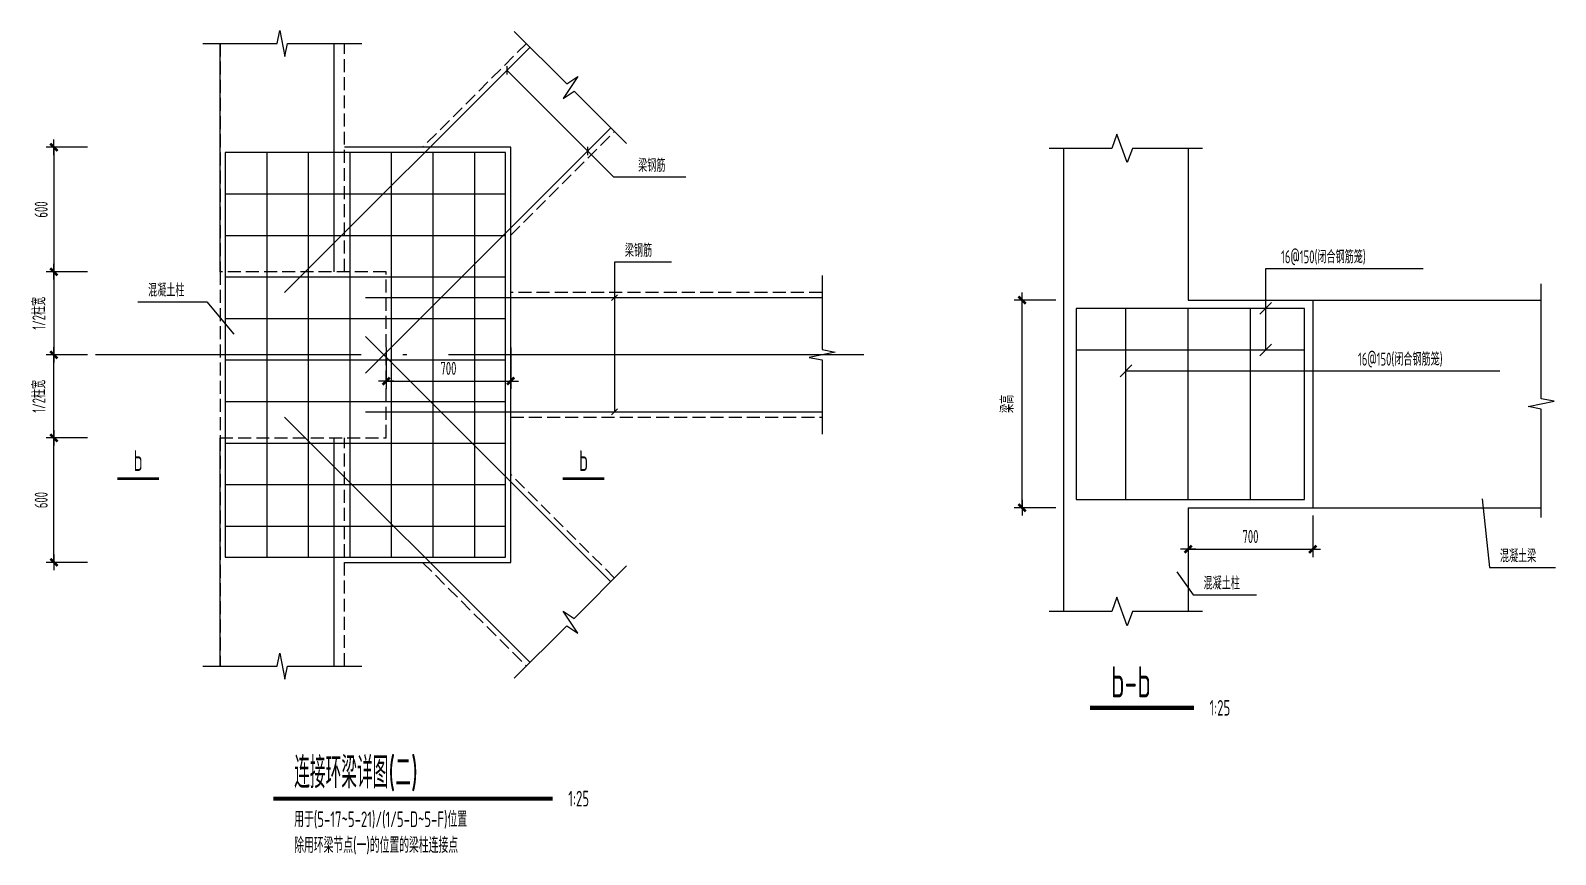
# Model space of a CAD drawing. Extents: x -469675 to 2400000, y -476501 to 2085364.
# Drawn here: x 711619 to 718964, y 458772 to 462742 of the extents above; entities that cross this region are included whole.
import ezdxf
from ezdxf.enums import TextEntityAlignment as Align

# ---------------------------------------------------------------- set-up
doc = ezdxf.new("R2010")
doc.units = 0
doc.header["$LTSCALE"] = 1000
doc.header["$MEASUREMENT"] = 0
doc.linetypes.add('DASH', pattern=[0.35, 0.25, -0.1])
doc.linetypes.add('DOTE', pattern=[2.42, 2, -0.2, 0.02, -0.2])
doc.layers.get('0').update_dxf_attribs({"linetype": 'CONTINUOUS', "lineweight": 20})
doc.layers.get('Defpoints').update_dxf_attribs({"linetype": 'CONTINUOUS'})
for name, color, linetype in [('C-AXIS_DOTE', 1, 'DOTE'), ('C-BEAM', 4, 'DASH'), ('C-COLU', 2, 'CONTINUOUS'), ('C-COLU_UNDER', 6, 'DASH'), ('C-DETAIL', 3, 'CONTINUOUS'), ('C-DETAIL_DIM', 3, 'CONTINUOUS'), ('C-DETAIL_REIN', 40, 'CONTINUOUS'), ('C-DETAIL_TEXT', 4, 'CONTINUOUS'), ('C-LAYER2', 3, 'CONTINUOUS'), ('C-PLAN_SECMK', 4, 'CONTINUOUS'), ('C-PLAN_TEXT', 3, 'CONTINUOUS'), ('C-WALL', 2, 'CONTINUOUS')]:
    doc.layers.add(name, color=color, linetype=linetype)
doc.styles.add('DIM_FONT', font='gbxwxt.shx', dxfattribs={"width": 0.7, "bigfont": 'gbhzfs.shx'})
doc.styles.add('GBSTYLE', font='gbxwxt.shx', dxfattribs={"width": 0.7, "bigfont": 'gbhzfs.shx'})
doc.dimstyles.new('XB DIMN25', dxfattribs={"dimscale": 0.25, "dimtxt": 250, "dimasz": 1, "dimexe": 150, "dimexo": 150, "dimgap": 120, "dimtad": 1, "dimdec": 0, "dimzin": 0, "dimdsep": 46, "dimtxsty": 'DIM_FONT', "dimblk": '_dimx', "dimcen": 0.09, "dimclrd": 3, "dimclre": 3, "dimclrt": 7, "dimazin": 0, "dimtfac": 1, "dimtdec": 0, "dimtix": 1, "dimtmove": 2, "dimatfit": 3, "dimldrblk": '_dimx', "dimfxl": 0, "dimtolj": 1, "dimtzin": 0, "dimarcsym": 0})

# ---------------------------------------------------------------- blocks, each defined once
blk = doc.blocks.new('_dimx')
blk.add_line((-150, 0), (150, 0))
at = {"const_width": 50}
blk.add_lwpolyline([(-70, -70), (70, 70)], dxfattribs=at)
blk = doc.blocks.new('*D2234')
at = {"layer": 'C-DETAIL_DIM', "color": 3, "lineweight": -2, "ltscale": 0.5, "transparency": 16777216}
for p, q in [((716557.3, 461443.2), (716357.3, 461443.2)), ((716394.8, 460443.5), (716394.8, 461443)), ((716557.3, 460443.2), (716357.3, 460443.2))]:
    blk.add_line(p, q, dxfattribs=at)
at = {"layer": 'Defpoints', "color": 0, "ltscale": 0.5, "transparency": 16777216}
for p in [(716394.8, 461443.2), (716594.8, 461443.2), (716594.8, 460443.2)]:
    blk.add_point(p, dxfattribs=at)
at = {"layer": 'C-DETAIL_DIM', "color": 3, "lineweight": -2, "ltscale": 0.5, "transparency": 16777216, "xscale": 0.25, "yscale": 0.25, "zscale": 0.25}
for p, rotation in [((716394.8, 461443.2), 90), ((716394.8, 460443.2), 270)]:
    blk.add_blockref('_dimx', p, dxfattribs=dict(at, rotation=rotation))
at = {"layer": 'C-DETAIL_DIM', "color": 7, "ltscale": 0.5, "transparency": 16777216, "insert": (716323, 460943.2), "char_height": 62.5, "attachment_point": 5, "rotation": 90, "style": 'DIM_FONT'}
blk.add_mtext('\\A1;梁高', dxfattribs=at)
blk = doc.blocks.new('*D2235')
at = {"layer": 'C-DETAIL_DIM', "color": 3, "lineweight": -2, "ltscale": 0.5, "transparency": 16777216}
for p, q in [((717194.8, 460405.7), (717194.8, 460205.7)), ((717794.8, 460405.7), (717794.8, 460205.7)), ((717195.1, 460243.2), (717794.6, 460243.2))]:
    blk.add_line(p, q, dxfattribs=at)
at = {"layer": 'Defpoints', "color": 0, "ltscale": 0.5, "transparency": 16777216}
for p in [(717194.8, 460443.2), (717794.8, 460443.2), (717794.8, 460243.2)]:
    blk.add_point(p, dxfattribs=at)
at = {"layer": 'C-DETAIL_DIM', "color": 3, "lineweight": -2, "ltscale": 0.5, "transparency": 16777216, "xscale": 0.25, "yscale": 0.25, "zscale": 0.25, "rotation": 180}
blk.add_blockref('_dimx', (717194.8, 460243.2), dxfattribs=at)
at = {"layer": 'C-DETAIL_DIM', "color": 3, "lineweight": -2, "ltscale": 0.5, "transparency": 16777216, "xscale": 0.25, "yscale": 0.25, "zscale": 0.25}
blk.add_blockref('_dimx', (717794.8, 460243.2), dxfattribs=at)
at = {"layer": 'C-DETAIL_DIM', "color": 7, "ltscale": 0.5, "transparency": 16777216, "insert": (717494.8, 460304.5), "char_height": 62.5, "attachment_point": 5, "style": 'DIM_FONT'}
blk.add_mtext('\\A1;700', dxfattribs=at)
blk = doc.blocks.new('*D2236')
at = {"layer": 'C-DETAIL_DIM', "color": 3, "lineweight": -2, "ltscale": 0.5, "transparency": 16777216}
for p, q in [((713331.9, 461215.8), (713331.9, 461015.8)), ((713931.9, 461215.8), (713931.9, 461015.8)), ((713332.1, 461053.3), (713931.6, 461053.3))]:
    blk.add_line(p, q, dxfattribs=at)
at = {"layer": 'Defpoints', "color": 0, "ltscale": 0.5, "transparency": 16777216}
for p in [(713331.9, 461253.3), (713931.9, 461253.3), (713931.9, 461053.3)]:
    blk.add_point(p, dxfattribs=at)
at = {"layer": 'C-DETAIL_DIM', "color": 3, "lineweight": -2, "ltscale": 0.5, "transparency": 16777216, "xscale": 0.25, "yscale": 0.25, "zscale": 0.25, "rotation": 180}
blk.add_blockref('_dimx', (713331.9, 461053.3), dxfattribs=at)
at = {"layer": 'C-DETAIL_DIM', "color": 3, "lineweight": -2, "ltscale": 0.5, "transparency": 16777216, "xscale": 0.25, "yscale": 0.25, "zscale": 0.25}
blk.add_blockref('_dimx', (713931.9, 461053.3), dxfattribs=at)
at = {"layer": 'C-DETAIL_DIM', "color": 7, "ltscale": 0.5, "transparency": 16777216, "insert": (713631.9, 461114.6), "char_height": 62.5, "attachment_point": 5, "style": 'DIM_FONT'}
blk.add_mtext('\\A1;700', dxfattribs=at)
blk = doc.blocks.new('*D2237')
at = {"layer": 'C-DETAIL_DIM', "color": 3, "lineweight": -2, "ltscale": 0.5, "transparency": 16777216}
for p, q in [((711894.4, 461579.9), (711694.4, 461579.9)), ((711731.9, 461579.6), (711731.9, 461180.1)), ((711894.4, 461179.9), (711694.4, 461179.9))]:
    blk.add_line(p, q, dxfattribs=at)
at = {"layer": 'Defpoints', "color": 0, "ltscale": 0.5, "transparency": 16777216}
for p in [(711931.9, 461579.9), (711731.9, 461179.9), (711931.9, 461179.9)]:
    blk.add_point(p, dxfattribs=at)
at = {"layer": 'C-DETAIL_DIM', "color": 3, "lineweight": -2, "ltscale": 0.5, "transparency": 16777216, "xscale": 0.25, "yscale": 0.25, "zscale": 0.25}
for p, rotation in [((711731.9, 461579.9), 90), ((711731.9, 461179.9), 270)]:
    blk.add_blockref('_dimx', p, dxfattribs=dict(at, rotation=rotation))
at = {"layer": 'C-DETAIL_DIM', "color": 7, "ltscale": 0.5, "transparency": 16777216, "insert": (711660.1, 461379.9), "char_height": 62.5, "attachment_point": 5, "rotation": 90, "style": 'DIM_FONT'}
blk.add_mtext('\\A1;1/2柱宽', dxfattribs=at)
blk = doc.blocks.new('*D2238')
at = {"layer": 'C-DETAIL_DIM', "color": 3, "lineweight": -2, "ltscale": 0.5, "transparency": 16777216}
for p, q in [((711894.4, 462179.9), (711694.4, 462179.9)), ((711731.9, 462179.6), (711731.9, 461580.1)), ((711894.4, 461579.9), (711694.4, 461579.9))]:
    blk.add_line(p, q, dxfattribs=at)
at = {"layer": 'Defpoints', "color": 0, "ltscale": 0.5, "transparency": 16777216}
for p in [(711931.9, 462179.9), (711731.9, 461579.9), (711931.9, 461579.9)]:
    blk.add_point(p, dxfattribs=at)
at = {"layer": 'C-DETAIL_DIM', "color": 3, "lineweight": -2, "ltscale": 0.5, "transparency": 16777216, "xscale": 0.25, "yscale": 0.25, "zscale": 0.25}
for p, rotation in [((711731.9, 462179.9), 90), ((711731.9, 461579.9), 270)]:
    blk.add_blockref('_dimx', p, dxfattribs=dict(at, rotation=rotation))
at = {"layer": 'C-DETAIL_DIM', "color": 7, "ltscale": 0.5, "transparency": 16777216, "insert": (711670.6, 461879.9), "char_height": 62.5, "attachment_point": 5, "rotation": 90, "style": 'DIM_FONT'}
blk.add_mtext('\\A1;600', dxfattribs=at)
blk = doc.blocks.new('*D2239')
at = {"layer": 'C-DETAIL_DIM', "color": 3, "lineweight": -2, "ltscale": 0.5, "transparency": 16777216}
for p, q in [((711894.4, 461179.9), (711694.4, 461179.9)), ((711731.9, 460780.1), (711731.9, 461179.6)), ((711894.4, 460779.9), (711694.4, 460779.9))]:
    blk.add_line(p, q, dxfattribs=at)
at = {"layer": 'Defpoints', "color": 0, "ltscale": 0.5, "transparency": 16777216}
for p in [(711731.9, 461179.9), (711931.9, 461179.9), (711931.9, 460779.9)]:
    blk.add_point(p, dxfattribs=at)
at = {"layer": 'C-DETAIL_DIM', "color": 3, "lineweight": -2, "ltscale": 0.5, "transparency": 16777216, "xscale": 0.25, "yscale": 0.25, "zscale": 0.25}
for p, rotation in [((711731.9, 461179.9), 90), ((711731.9, 460779.9), 270)]:
    blk.add_blockref('_dimx', p, dxfattribs=dict(at, rotation=rotation))
at = {"layer": 'C-DETAIL_DIM', "color": 7, "ltscale": 0.5, "transparency": 16777216, "insert": (711660.1, 460979.9), "char_height": 62.5, "attachment_point": 5, "rotation": 90, "style": 'DIM_FONT'}
blk.add_mtext('\\A1;1/2柱宽', dxfattribs=at)
blk = doc.blocks.new('*D2240')
at = {"layer": 'C-DETAIL_DIM', "color": 3, "lineweight": -2, "ltscale": 0.5, "transparency": 16777216}
for p, q in [((711894.4, 460779.9), (711694.4, 460779.9)), ((711731.9, 460180.1), (711731.9, 460779.6)), ((711894.4, 460179.9), (711694.4, 460179.9))]:
    blk.add_line(p, q, dxfattribs=at)
at = {"layer": 'Defpoints', "color": 0, "ltscale": 0.5, "transparency": 16777216}
for p in [(711731.9, 460779.9), (711931.9, 460779.9), (711931.9, 460179.9)]:
    blk.add_point(p, dxfattribs=at)
at = {"layer": 'C-DETAIL_DIM', "color": 3, "lineweight": -2, "ltscale": 0.5, "transparency": 16777216, "xscale": 0.25, "yscale": 0.25, "zscale": 0.25}
for p, rotation in [((711731.9, 460779.9), 90), ((711731.9, 460179.9), 270)]:
    blk.add_blockref('_dimx', p, dxfattribs=dict(at, rotation=rotation))
at = {"layer": 'C-DETAIL_DIM', "color": 7, "ltscale": 0.5, "transparency": 16777216, "insert": (711670.6, 460479.9), "char_height": 62.5, "attachment_point": 5, "rotation": 90, "style": 'DIM_FONT'}
blk.add_mtext('\\A1;600', dxfattribs=at)
blk = doc.blocks.new('剖面号')
at = {"layer": 'C-PLAN_SECMK', "color": 3, "const_width": 50, "flags": 128}
blk.add_lwpolyline([(400, 0), (-400, 0)], dxfattribs=at)
at = {"layer": 'C-PLAN_SECMK', "style": 'GBSTYLE', "width": 0.7}
blk.add_attdef('剖面号', text='', height=400, rotation=360, dxfattribs=at).set_placement((0, 350), align=Align.MIDDLE_CENTER)

msp = doc.modelspace()

# ---------------------------------------------------------------- linework, layer by layer
at = {"layer": 'C-AXIS_DOTE'}
msp.add_line((715631.8986, 461179.8872), (711931.8986, 461179.8872), dxfattribs=at)
at = {"layer": 'C-BEAM', "ltscale": 0.25}
for p, q in [((712531.8986, 462679.8872), (712531.8986, 461579.8872)), ((713131.8986, 461579.8872), (713131.8986, 462679.8872)), ((714007.6345, 462679.8872), (713507.6345, 462179.8872)), ((713931.8986, 461755.6231), (714431.8986, 462255.6231)), ((715431.8986, 461479.8872), (713931.8986, 461479.8872)), ((713931.8986, 460879.8872), (715431.8986, 460879.8872)), ((712531.8986, 460779.8872), (712531.8986, 459679.8872)), ((713131.8986, 459679.8872), (713131.8986, 460779.8872)), ((714431.8986, 460104.1512), (713931.8986, 460604.1512)), ((713507.6345, 460179.8872), (714007.6345, 459679.8872))]:
    msp.add_line(p, q, dxfattribs=at)
at = {"layer": 'C-BEAM', "linetype": 'Continuous'}
for p, q in [((717794.8115, 461443.2374), (718894.8115, 461443.2374)), ((717794.8115, 460443.2374), (718894.8115, 460443.2374))]:
    msp.add_line(p, q, dxfattribs=at)
at = {"layer": 'C-COLU'}
msp.add_lwpolyline([(713131.8986, 460179.8872), (713931.8986, 460179.8872), (713931.8986, 462179.8872), (713131.8986, 462179.8872)], dxfattribs=at)
at = {"layer": 'C-COLU_UNDER', "linetype": 'DASH', "ltscale": 0.25}
msp.add_lwpolyline([(712531.8986, 460779.8872), (713331.8986, 460779.8872), (713331.8986, 461579.8872), (712531.8986, 461579.8872)], close=True, dxfattribs=at)
at = {"layer": 'C-DETAIL', "color": 1, "ltscale": 0.25}
for points in [[(712449.3986, 462679.8872), (712806.8986, 462679.8872), (712819.3986, 462742.3872), (712844.3986, 462617.3872), (712856.8986, 462679.8872), (713214.3986, 462679.8872)], [(713949.2982, 462738.2235), (714202.0889, 462485.4328), (714255.1219, 462520.7881), (714184.4112, 462414.7221), (714237.4442, 462450.0775), (714490.2349, 462197.2868)], [(715431.8986, 461562.3872), (715431.8986, 461204.8872), (715494.3986, 461192.3872), (715369.3986, 461167.3872), (715431.8986, 461154.8872), (715431.8986, 460797.3872)], [(718894.8115, 460396.0467), (718894.8115, 460918.2374), (718832.3115, 460930.7374), (718957.3115, 460955.7374), (718894.8115, 460968.2374), (718894.8115, 461521.0467)], [(713949.2982, 459621.5509), (714202.0889, 459874.3415), (714255.1219, 459838.9862), (714184.4112, 459945.0522), (714237.4442, 459909.6969), (714490.2349, 460162.4875)], [(712449.3986, 459679.8872), (712806.8986, 459679.8872), (712819.3986, 459742.3872), (712844.3986, 459617.3872), (712856.8986, 459679.8872), (713214.3986, 459679.8872)]]:
    msp.add_lwpolyline(points, dxfattribs=at)
at = {"layer": 'C-DETAIL', "ltscale": 0.5}
for points in [[(717264.4928, 462174.3232), (716926.768, 462174.3232), (716901.7679, 462105.6359), (716851.7676, 462243.0104), (716826.7675, 462174.3232), (716525.183, 462174.3232)], [(716594.8115, 462174.3232), (716594.8115, 459943.2374)], [(717194.8115, 462174.3232), (717194.8115, 461443.2374), (717794.8115, 461443.2374), (717794.8115, 460443.2374)], [(717264.4928, 459943.2374), (716926.768, 459943.2374), (716901.7679, 459874.5501), (716851.7676, 460011.9247), (716826.7675, 459943.2374), (716525.183, 459943.2374)]]:
    msp.add_lwpolyline(points, dxfattribs=at)
at = {"layer": 'C-DETAIL_REIN', "ltscale": 0.25}
for p, q in [((714025.3122, 462662.2095), (712842.9899, 461479.8872)), ((713231.8986, 461090.9784), (714414.2209, 462273.3008)), ((712756.8986, 462154.8872), (712756.8986, 460204.8872)), ((712956.8986, 462154.8872), (712956.8986, 460204.8872)), ((713156.8986, 462154.8872), (713156.8986, 460204.8872)), ((713356.8986, 462154.8872), (713356.8986, 460204.8872)), ((713556.8986, 462154.8872), (713556.8986, 460204.8872)), ((713756.8986, 462154.8872), (713756.8986, 460204.8872)), ((712556.8986, 461954.8872), (713906.8986, 461954.8872)), ((712556.8986, 461754.8872), (713906.8986, 461754.8872)), ((712556.8986, 461554.8872), (713906.8986, 461554.8872)), ((715431.8986, 461454.8872), (713231.8986, 461454.8872)), ((712556.8986, 461354.8872), (713906.8986, 461354.8872)), ((716894.8115, 460483.2374), (716894.8115, 461403.2374)), ((717194.8115, 460483.2374), (717194.8115, 461403.2374)), ((717494.8115, 460483.2374), (717494.8115, 461403.2374)), ((714414.2209, 460086.4736), (713231.8986, 461268.7959)), ((712556.8986, 461154.8872), (713906.8986, 461154.8872)), ((712556.8986, 460954.8872), (713906.8986, 460954.8872)), ((713231.8986, 460904.8872), (715431.8986, 460904.8872)), ((712842.9899, 460879.8872), (714025.3122, 459697.5648)), ((712556.8986, 460754.8872), (713906.8986, 460754.8872)), ((712556.8986, 460554.8872), (713906.8986, 460554.8872)), ((712556.8986, 460354.8872), (713906.8986, 460354.8872))]:
    msp.add_line(p, q, dxfattribs=at)
for points in [[(712556.8986, 460204.8872), (713906.8986, 460204.8872), (713906.8986, 462154.8872), (712556.8986, 462154.8872), (712556.8986, 460204.8872)], [(717564.7576, 461403.2374), (716654.8115, 461403.2374), (716654.8115, 460483.2374), (717754.8115, 460483.2374), (717754.8115, 461403.2374), (717564.7576, 461403.2374)], [(716654.8115, 461203.2374), (717754.8115, 461203.2374)]]:
    msp.add_lwpolyline(points, dxfattribs=at)
at = {"layer": 'C-DETAIL_TEXT', "ltscale": 0.25}
for p, q in [((713913.6467, 462570.544), (713913.6467, 462530.544)), ((714428.1326, 462036.058), (713913.6467, 462550.544)), ((714302.5554, 462181.6352), (714302.5554, 462141.6352)), ((714775.2733, 462036.058), (714428.1326, 462036.058)), ((714705.6515, 461626.6389), (714431.8986, 461626.6389)), ((714417.7565, 461440.745), (714446.0407, 461469.0293)), ((714417.7565, 460890.745), (714446.0407, 460919.0293))]:
    msp.add_line(p, q, dxfattribs=at)
at = {"layer": 'C-DETAIL_TEXT'}
msp.add_line((714431.8986, 461626.6389), (714431.8986, 460904.8872), dxfattribs=at)
at = {"layer": 'C-DETAIL_TEXT', "ltscale": 0.5}
for p, q in [((717568.4451, 461203.2374), (717568.4451, 461595.728)), ((717568.4451, 461595.728), (718326.4801, 461595.728)), ((712135.6087, 461435.2037), (712468.4938, 461435.2037)), ((712468.4938, 461435.2037), (712598.2453, 461279.6662)), ((717596.7293, 461431.5217), (717540.1608, 461374.9531)), ((717596.7293, 461231.5217), (717540.1608, 461174.9531)), ((716923.0958, 461131.0151), (716866.5273, 461074.4466)), ((716894.8115, 461102.7309), (718695.4226, 461102.7309)), ((718611.4272, 460485.8117), (718646.1836, 460154.8738)), ((717139.7482, 460134.1375), (717218.7829, 460023.7653)), ((718646.1836, 460154.8738), (718963.9789, 460154.8738)), ((717218.7829, 460023.7653), (717524.6392, 460023.7653))]:
    msp.add_line(p, q, dxfattribs=at)
at = {"layer": 'C-DETAIL_TEXT', "color": 3, "linetype": 'Continuous', "ltscale": 0.25, "const_width": 20, "flags": 128}
msp.add_lwpolyline([(714134.3945, 459041.7627), (712789.1125, 459041.7627)], dxfattribs=at)
at = {"layer": 'C-LAYER2'}
for q in [(717194.8115, 459943.2374), (717794.8115, 460443.2374)]:
    msp.add_line((717194.8115, 460443.2374), q, dxfattribs=at)
at = {"layer": 'C-PLAN_TEXT', "color": 3, "linetype": 'Continuous', "ltscale": 0.5, "const_width": 20, "flags": 128}
msp.add_lwpolyline([(716722.549, 459479.1437), (717222.549, 459479.1437)], dxfattribs=at)
at = {"layer": 'C-WALL'}
for p, q in [((712531.8986, 461579.8872), (712531.8986, 462679.8872)), ((713081.8986, 461579.8872), (713081.8986, 462679.8872)), ((712531.8986, 459679.8872), (712531.8986, 460779.8872)), ((713081.8986, 459679.8872), (713081.8986, 460779.8872))]:
    msp.add_line(p, q, dxfattribs=at)

# ---------------------------------------------------------------- block references
at = {"layer": 'C-PLAN_SECMK', "ltscale": 100, "xscale": 0.25, "yscale": 0.25, "zscale": 0.25}
for p in [(712137.2338, 460582.6992), (714282.4633, 460582.6992)]:
    msp.add_blockref('剖面号', p, dxfattribs=at).add_auto_attribs({'剖面号': 'b'})

# ---------------------------------------------------------------- texts
at = {"layer": 'C-DETAIL_TEXT', "ltscale": 0.25, "style": 'GBSTYLE', "width": 0.7}
for p in [(714545.9336, 462061.058), (714481.8986, 461651.6389)]:
    msp.add_text('梁钢筋', height=62.5, rotation=359.99999995, dxfattribs=at).set_placement(p)
at = {"layer": 'C-DETAIL_TEXT', "ltscale": 0.5, "style": 'GBSTYLE', "width": 0.7}
for s, p in [('\xa016@150(闭合钢筋笼)', (717618.4451, 461620.728)), ('混凝土柱', (712185.6087, 461460.2037)), ('\xa016@150(闭合钢筋笼)', (717988.6696, 461127.7309)), ('混凝土梁', (718696.1836, 460179.8738)), ('混凝土柱', (717268.7829, 460048.7653))]:
    msp.add_text(s, height=62.5, rotation=359.99999995, dxfattribs=at).set_placement(p)
at = {"layer": 'C-DETAIL_TEXT', "color": 30, "ltscale": 0.25, "style": 'GBSTYLE', "width": 0.7}
for s, height, p in [('连接环梁详图(二)', 150, (712889.1125, 459091.7627)), ('用于(5-17~5-21)/(1/5-D~5-F)位置', 75, (712889.1125, 458904.8053)), ('除用环梁节点(一)的位置的梁柱连接点', 75, (712889.1125, 458779.8053))]:
    msp.add_text(s, height=height, rotation=0.00000003, dxfattribs=at).set_placement(p)
at = {"layer": 'C-DETAIL_TEXT', "color": 3, "ltscale": 0.25, "style": 'GBSTYLE', "width": 0.7}
msp.add_text('1:25', height=75, rotation=359.99999987, dxfattribs=at).set_placement((714209.3945, 459004.2627))
at = {"layer": 'C-PLAN_TEXT', "color": 30, "ltscale": 0.5, "style": 'GBSTYLE', "width": 0.7}
msp.add_text('b-b', height=150, rotation=0.00000003, dxfattribs=at).set_placement((716822.549, 459529.1437))
at = {"layer": 'C-PLAN_TEXT', "color": 3, "ltscale": 0.5, "style": 'GBSTYLE', "width": 0.7}
msp.add_text('1:25', height=75, rotation=359.99999987, dxfattribs=at).set_placement((717297.549, 459441.6437))

# ---------------------------------------------------------------- dimensions: what is measured, and where the dimension line sits
at = {"layer": 'C-DETAIL_DIM', "ltscale": 0.5}
for base, p1, p2, angle, picture, middle in [((711731.8986, 461579.8872), (711931.8986, 462179.8872), (711931.8986, 461579.8872), 90, '*D2238', (711670.6486, 461879.8872)), ((711731.8986, 460779.8872), (711931.8986, 460179.8872), (711931.8986, 460779.8872), 270, '*D2240', (711670.6486, 460479.8872))]:
    dim = msp.add_linear_dim(base=base, p1=p1, p2=p2, angle=angle, dimstyle='XB DIMN25', dxfattribs=at)
    dim.commit()
    dim.dimension.update_dxf_attribs({"geometry": picture, "text_midpoint": middle})
for base, p1, p2, angle, text, picture, middle in [((711731.8986, 461179.8872), (711931.8986, 461579.8872), (711931.8986, 461179.8872), 90, '1/2柱宽', '*D2237', (711660.1223, 461379.8872)), ((716394.8115, 461443.2374), (716594.8115, 460443.2374), (716594.8115, 461443.2374), 90, '梁高', '*D2234', (716323.0352, 460943.2374)), ((711731.8986, 461179.8872), (711931.8986, 460779.8872), (711931.8986, 461179.8872), 270, '1/2柱宽', '*D2239', (711660.1223, 460979.8872)), ((713931.8986, 461053.3458), (713331.8986, 461253.3458), (713931.8986, 461253.3458), 180, '700', '*D2236', (713631.8986, 461114.5958)), ((717794.8115, 460243.2374), (717194.8115, 460443.2374), (717794.8115, 460443.2374), 180, '700', '*D2235', (717494.8115, 460304.4874))]:
    dim = msp.add_linear_dim(base=base, p1=p1, p2=p2, angle=angle, text=text, dimstyle='XB DIMN25', dxfattribs=at)
    dim.commit()
    dim.dimension.update_dxf_attribs({"geometry": picture, "text_midpoint": middle})

doc.saveas('drawing.dxf')
